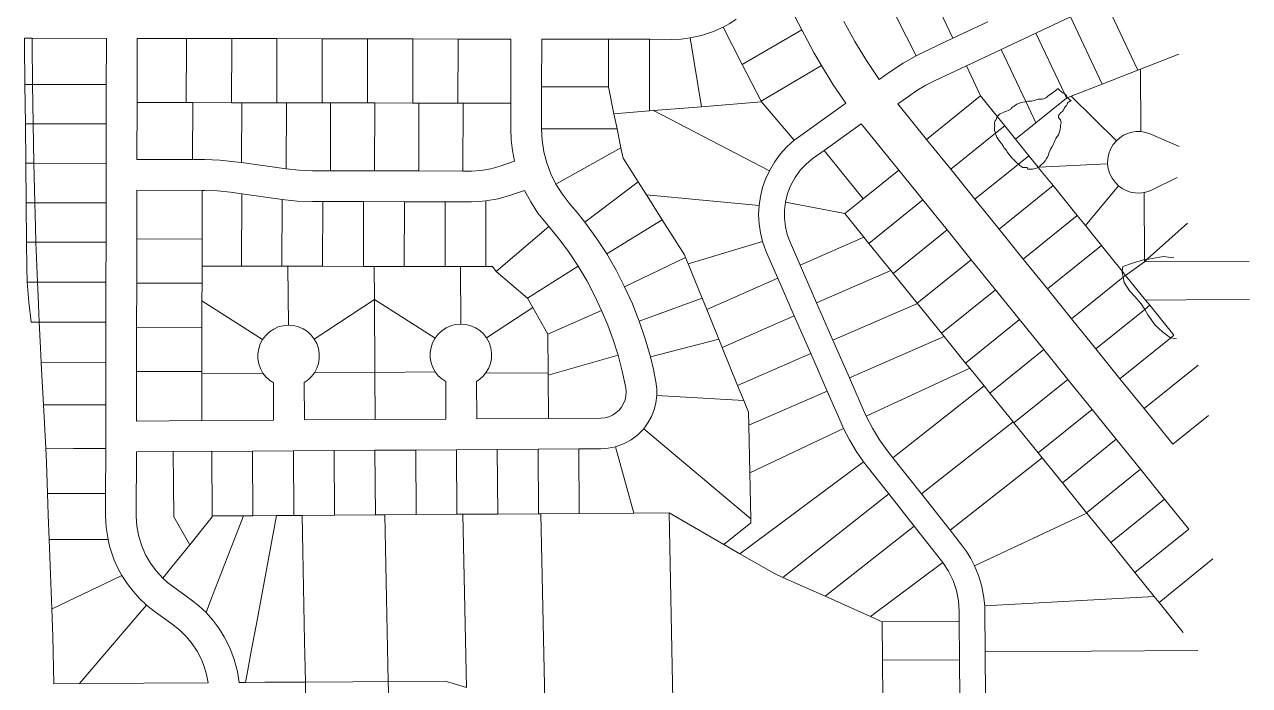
# Model space of a CAD drawing. Header units: feet. Extents: x 865220 to 2841409, y -2240498 to 948907.
# Drawn here: x 2838853 to 2841241, y 939499 to 940789 of the extents above; entities that cross this region are included whole.
import ezdxf

# ---------------------------------------------------------------- set-up
doc = ezdxf.new("R2010")
doc.units = ezdxf.units.FT
doc.header["$LTSCALE"] = 0.015
doc.header["$MEASUREMENT"] = 0
doc.layers.add('Dakota County Parcels', color=7, linetype='Continuous')

msp = doc.modelspace()

# ---------------------------------------------------------------- linework, layer by layer
at = {"layer": 'Dakota County Parcels', "lineweight": 5}
for p, q in [((2840606.4, 940881.5), (2840663, 940761.6)), ((2840326.6, 940859), (2840368.6, 940778.1)), ((2840591.6, 940727.7), (2840533.9, 940840.4)), ((2840824.9, 940771.7), (2840892.1, 940803.4)), ((2840892.1, 940803.4), (2840954, 940672.2)), ((2840972.2, 940808), (2841023.5, 940699.3)), ((2840215, 940783.4), (2840252.2, 940710.8)), ((2840252.2, 940710.8), (2840368.6, 940778.1)), ((2840368.6, 940778.1), (2840379.4, 940757.4)), ((2840663, 940761.6), (2840730.9, 940793.7)), ((2838868.5, 940761.7), (2838853.5, 940761.7)), ((2838868.5, 940761.7), (2839013.1, 940761.4)), ((2839073.1, 940761.3), (2839169.1, 940761.2)), ((2839169.1, 940761.2), (2839257.3, 940761)), ((2839257.3, 940761), (2839345.6, 940760.9)), ((2839345.6, 940760.9), (2839433.8, 940760.7)), ((2839433.8, 940760.7), (2839522.1, 940760.5)), ((2839522.1, 940760.5), (2839610.3, 940760.4)), ((2839610.3, 940760.4), (2839698.6, 940760.2)), ((2839698.6, 940760.2), (2839801.5, 940760)), ((2839991.5, 940666.7), (2839991.7, 940759.7)), ((2839991.7, 940759.7), (2840071.7, 940759.6)), ((2840071.4, 940620), (2840071.7, 940759.6)), ((2840071.7, 940759.6), (2840115.4, 940759.5)), ((2840151.1, 940762.4), (2840173.2, 940628.1)), ((2840603, 940733.3), (2840663, 940761.6)), ((2840757.1, 940739.7), (2840824.9, 940771.7)), ((2840591.6, 940727.7), (2840603, 940733.3)), ((2840689.2, 940707.7), (2840757.1, 940739.7)), ((2841028.4, 940701.3), (2841103.3, 940730.5)), ((2840252.2, 940710.8), (2840289.7, 940637.5)), ((2840406.6, 940708.4), (2840289, 940638.9)), ((2840628.6, 940679.1), (2840689.2, 940707.7)), ((2840689.2, 940707.7), (2840716.8, 940649.3)), ((2840519.4, 940681.5), (2840541.3, 940697.1)), ((2840954, 940672.2), (2841023.5, 940699.3)), ((2841023.5, 940699.3), (2841028.4, 940701.3)), ((2841029.2, 940579.7), (2841028.4, 940701.3)), ((2838854.4, 940671.7), (2838869.4, 940671.7)), ((2838855.2, 940594.8), (2838854.4, 940671.7)), ((2838869.4, 940671.7), (2839012.9, 940671.4)), ((2838869.8, 940634.2), (2838869.4, 940671.7)), ((2839012.8, 940594.5), (2839012.9, 940671.4)), ((2839861.2, 940585.1), (2839861.4, 940666.9)), ((2839861.4, 940666.9), (2839991.5, 940666.7)), ((2839991.5, 940666.7), (2840002.3, 940614.4)), ((2840893.2, 940648.5), (2840954, 940672.2)), ((2838870.3, 940594.8), (2838869.8, 940634.2)), ((2839072.7, 940525.4), (2839072.9, 940636.3)), ((2839072.9, 940636.3), (2839168.9, 940636.2)), ((2839168.9, 940636.2), (2839181.4, 940636.2)), ((2839181.2, 940525.2), (2839181.4, 940636.2)), ((2839181.4, 940636.2), (2839257.1, 940636)), ((2839257.1, 940636), (2839276.8, 940636)), ((2839276.5, 940519.1), (2839276.8, 940636)), ((2839276.8, 940636), (2839345.4, 940635.9)), ((2839345.4, 940635.9), (2839363.9, 940635.8)), ((2839363.7, 940506.9), (2839363.9, 940635.8)), ((2839363.9, 940635.8), (2839433.6, 940635.7)), ((2839433.6, 940635.7), (2839450, 940635.7)), ((2839449.8, 940503.2), (2839450, 940635.7)), ((2839450, 940635.7), (2839521.8, 940635.6)), ((2839521.8, 940635.6), (2839536.1, 940635.5)), ((2839535.9, 940503), (2839536.1, 940635.5)), ((2839536.1, 940635.5), (2839610.1, 940635.4)), ((2839610.1, 940635.4), (2839622.2, 940635.4)), ((2839622, 940502.9), (2839622.2, 940635.4)), ((2839622.2, 940635.4), (2839698.3, 940635.2)), ((2839698.3, 940635.2), (2839708.3, 940635.2)), ((2839708.1, 940502.7), (2839708.3, 940635.2)), ((2839708.3, 940635.2), (2839801.3, 940635.1)), ((2839801.2, 940585.2), (2839801.3, 940635.1)), ((2840173.2, 940628.1), (2840289.7, 940637.5)), ((2840289.7, 940637.5), (2840289, 940638.9)), ((2840289.7, 940637.5), (2840353.8, 940562.7)), ((2840361.8, 940568.7), (2840454.4, 940634.9)), ((2840555.8, 940633.8), (2840576.2, 940648.3)), ((2840716.8, 940649.3), (2840611.7, 940564.5)), ((2840824.6, 940596.6), (2840884.6, 940645.1)), ((2840981.7, 940561.8), (2840893.2, 940648.5)), ((2840002.3, 940614.4), (2840071.4, 940620)), ((2840002.3, 940614.4), (2840008.3, 940584.9)), ((2840071.4, 940620), (2840079.2, 940620.6)), ((2840079.2, 940620.6), (2840173.2, 940628.1)), ((2840305.2, 940503.4), (2840079.2, 940620.6)), ((2840555.8, 940633.8), (2840611.7, 940564.5)), ((2838855.2, 940594.8), (2838870.3, 940594.8)), ((2838856, 940517.9), (2838855.2, 940594.8)), ((2838870.3, 940594.8), (2839012.8, 940594.5)), ((2838871.6, 940517.9), (2838870.3, 940594.8)), ((2839012.7, 940517.6), (2839012.8, 940594.5)), ((2840411.9, 940543.1), (2840484.4, 940595)), ((2840490.7, 940587.1), (2840484.4, 940595)), ((2840557.3, 940504.7), (2840490.7, 940587.1)), ((2840785.1, 940564.7), (2840763.9, 940591)), ((2840785.1, 940564.7), (2840824.6, 940596.6)), ((2839861.2, 940585.1), (2840008.3, 940584.9)), ((2840008.3, 940584.9), (2840015.9, 940548.2)), ((2840353.8, 940562.7), (2840361.8, 940568.7)), ((2840611.7, 940564.5), (2840658.9, 940506.2)), ((2840811, 940532.6), (2840785.1, 940564.7)), ((2841048.6, 940574.8), (2841104.3, 940550.3)), ((2839889.2, 940477.4), (2840015.9, 940548.2)), ((2840015.9, 940548.2), (2840020, 940528.1)), ((2840390.9, 940528.1), (2840411.9, 940543.1)), ((2840488, 940448.8), (2840411.9, 940543.1)), ((2838856.8, 940441), (2838856, 940517.9)), ((2838856, 940517.9), (2838871.6, 940517.9)), ((2838871.6, 940517.9), (2838873.4, 940441)), ((2838871.6, 940517.9), (2839012.7, 940517.6)), ((2839012.5, 940440.7), (2839012.7, 940517.6)), ((2839072.7, 940525.4), (2839181.2, 940525.2)), ((2839181.2, 940525.2), (2839204.5, 940525.1)), ((2839263.7, 940520.9), (2839276.5, 940519.1)), ((2839276.5, 940519.1), (2839363.7, 940506.9)), ((2839780.8, 940512.1), (2839808.4, 940521.7)), ((2840020, 940528.1), (2840049.4, 940481.7)), ((2840829.1, 940510.2), (2840811, 940532.6)), ((2839414.6, 940503.3), (2839449.8, 940503.2)), ((2839449.8, 940503.2), (2839535.9, 940503)), ((2839535.9, 940503), (2839622, 940502.9)), ((2839622, 940502.9), (2839708.1, 940502.7)), ((2839708.1, 940502.7), (2839724.8, 940502.7)), ((2840557.3, 940504.7), (2840488, 940448.8)), ((2840604.4, 940446.3), (2840557.3, 940504.7)), ((2840658.9, 940506.2), (2840706, 940447.8)), ((2840049.4, 940481.7), (2839945.9, 940402.8)), ((2840049.4, 940481.7), (2840065.5, 940456.4)), ((2840753.1, 940389.5), (2840858.1, 940474.3)), ((2840905.2, 940416), (2840858.1, 940474.3)), ((2840986, 940473.8), (2840921.1, 940396.3)), ((2841051.1, 940466.1), (2841100, 940490.3)), ((2839072.4, 940370.4), (2839072.6, 940465.4)), ((2839072.6, 940465.4), (2839199.8, 940465.1)), ((2839199.6, 940370.2), (2839199.8, 940465.1)), ((2839199.8, 940465.1), (2839204.4, 940465.1)), ((2839255.3, 940461.5), (2839276.8, 940458.5)), ((2839276.5, 940317.3), (2839276.8, 940458.5)), ((2839276.8, 940458.5), (2839355.4, 940447.5)), ((2839355.1, 940317.1), (2839355.4, 940447.5)), ((2839414.5, 940443.3), (2839434.8, 940443.2)), ((2839434.6, 940317), (2839434.8, 940443.2)), ((2839434.8, 940443.2), (2839514.3, 940443.1)), ((2839514.1, 940316.9), (2839514.3, 940443.1)), ((2839514.3, 940443.1), (2839593.8, 940443)), ((2839752.6, 940316.4), (2839752.8, 940444.4)), ((2839800.5, 940455.5), (2839828.1, 940465)), ((2840285.2, 940435.6), (2840065.5, 940456.4)), ((2840065.5, 940456.4), (2840096.6, 940407.4)), ((2840488, 940448.8), (2840452.2, 940419.9)), ((2840499.4, 940361.5), (2840604.4, 940446.3)), ((2840651.5, 940388), (2840604.4, 940446.3)), ((2840706, 940447.8), (2840753.1, 940389.5)), ((2838857.6, 940364.1), (2838856.8, 940441)), ((2838856.8, 940441), (2838873.4, 940441)), ((2838873.4, 940441), (2838874.8, 940393.7)), ((2838873.4, 940441), (2839012.5, 940440.7)), ((2839012.4, 940363.8), (2839012.5, 940440.7)), ((2839593.6, 940316.7), (2839593.8, 940443)), ((2839593.8, 940443), (2839673.3, 940442.8)), ((2839673.1, 940316.6), (2839673.3, 940442.8)), ((2839673.3, 940442.8), (2839724.7, 940442.7)), ((2840452.2, 940419.9), (2840336.6, 940442.2)), ((2840452.2, 940419.9), (2840489.6, 940373.6)), ((2839875.7, 940394.3), (2839870.1, 940400.8)), ((2839988.2, 940341), (2840096.6, 940407.4)), ((2840096.6, 940407.4), (2840139.8, 940339.4)), ((2840800.2, 940331.2), (2840905.2, 940416)), ((2840921.1, 940396.3), (2840905.2, 940416)), ((2840952.3, 940357.6), (2840921.1, 940396.3)), ((2838874.8, 940393.7), (2838875.8, 940364)), ((2839773, 940307), (2839875.7, 940394.3)), ((2840365.2, 940319.3), (2840489.6, 940373.6)), ((2840489.6, 940373.6), (2840499.4, 940361.5)), ((2840546.5, 940303.2), (2840651.5, 940388)), ((2840698.6, 940329.6), (2840651.5, 940388)), ((2840753.1, 940389.5), (2840800.2, 940331.2)), ((2838858.1, 940314.9), (2838857.6, 940364.1)), ((2838857.6, 940364.1), (2838875.8, 940364)), ((2838875.8, 940364), (2839012.4, 940363.8)), ((2838878.7, 940286), (2838875.8, 940364)), ((2839012.3, 940285.8), (2839012.4, 940363.8)), ((2839072.4, 940370.4), (2839199.6, 940370.2)), ((2839199.6, 940370.2), (2839199.5, 940317.4)), ((2840292.1, 940365.2), (2840146.9, 940322)), ((2840365.2, 940319.3), (2840345.7, 940364)), ((2840499.4, 940361.5), (2840541.7, 940309.1)), ((2840847.3, 940272.8), (2840952.3, 940357.6)), ((2840023.2, 940277), (2840141.8, 940334.4)), ((2840139.8, 940339.4), (2840141.8, 940334.4)), ((2840141.8, 940334.4), (2840146.9, 940322)), ((2840321.9, 940293.6), (2840299.9, 940344)), ((2840593.6, 940244.8), (2840698.6, 940329.6)), ((2840745.7, 940271.3), (2840698.6, 940329.6)), ((2840800.2, 940331.2), (2840847.3, 940272.8)), ((2841036.3, 940325.9), (2840999.4, 940299.3)), ((2841044.2, 940331), (2841072.7, 940336.2)), ((2841072.7, 940336.2), (2841093.5, 940333.2)), ((2838858.9, 940286.1), (2838858.1, 940314.9)), ((2839199.5, 940317.4), (2839276.5, 940317.3)), ((2839199.5, 940283.9), (2839199.5, 940317.4)), ((2839276.5, 940317.3), (2839355.1, 940317.1)), ((2839355.1, 940317.1), (2839367, 940317.1)), ((2839367, 940317.1), (2839434.6, 940317)), ((2839367.8, 940202.1), (2839367, 940317.1)), ((2839434.6, 940317), (2839514.1, 940316.9)), ((2839514.1, 940316.9), (2839535, 940316.8)), ((2839535, 940316.8), (2839593.6, 940316.7)), ((2839535.4, 940252.1), (2839535, 940316.8)), ((2839593.6, 940316.7), (2839673.1, 940316.6)), ((2839673.1, 940316.6), (2839703, 940316.5)), ((2839703, 940316.5), (2839752.6, 940316.4)), ((2839703.7, 940204.3), (2839703, 940316.5)), ((2839752.6, 940316.4), (2839765.7, 940316.4)), ((2839765.7, 940316.4), (2839773, 940307)), ((2839773, 940307), (2839834.1, 940255)), ((2839834.1, 940255), (2839932.5, 940317)), ((2840146.9, 940322), (2840174.2, 940254.8)), ((2840397.2, 940246), (2840365.2, 940319.3)), ((2840397.2, 940246), (2840541.7, 940309.1)), ((2840541.7, 940309.1), (2840546.5, 940303.2)), ((2840546.5, 940303.2), (2840593.6, 940244.8)), ((2840994.5, 940316.9), (2841013.2, 940323.4)), ((2838858.9, 940286.1), (2838878.7, 940286)), ((2838878.7, 940286), (2839012.3, 940285.8)), ((2838879.8, 940258.7), (2838878.7, 940286)), ((2839012.3, 940285.8), (2839012.1, 940207.8)), ((2839072.1, 940198.1), (2839072.2, 940284.1)), ((2839072.2, 940284.1), (2839199.5, 940283.9)), ((2839199.4, 940249.9), (2839199.5, 940283.9)), ((2840321.9, 940293.6), (2840183.1, 940233)), ((2840353.9, 940220.3), (2840321.9, 940293.6)), ((2841006.9, 940268.9), (2840997.1, 940285.3)), ((2841038.5, 940251), (2840999.4, 940299.3)), ((2838882.1, 940208), (2838879.8, 940258.7)), ((2839418.3, 940175), (2839535.4, 940252.1)), ((2839536.3, 940110.2), (2839535.4, 940252.1)), ((2839535.4, 940252.1), (2839653.6, 940176.6)), ((2839834.1, 940255), (2839844.4, 940236.6)), ((2840051.7, 940209.8), (2840174.2, 940254.8)), ((2840174.2, 940254.8), (2840183.1, 940233)), ((2840640.7, 940186.5), (2840745.7, 940271.3)), ((2840792.8, 940213), (2840745.7, 940271.3)), ((2840847.3, 940272.8), (2840894.4, 940214.5)), ((2841017.3, 940258), (2841006.9, 940268.9)), ((2841030.1, 940244.1), (2841017.3, 940258)), ((2839199.3, 940197.9), (2839199.4, 940249.9)), ((2839199.4, 940249.9), (2839317.6, 940174.4)), ((2839754.2, 940177.3), (2839844.4, 940236.6)), ((2839844.4, 940236.6), (2839873.8, 940184.4)), ((2839873.8, 940184.4), (2839978.4, 940231)), ((2840183.1, 940233), (2840206.8, 940174.7)), ((2840429.2, 940172.7), (2840397.2, 940246)), ((2840429.2, 940172.7), (2840593.8, 940244.5)), ((2840593.6, 940244.8), (2840593.8, 940244.5)), ((2840593.8, 940244.5), (2840640.7, 940186.5)), ((2841046.6, 940240.9), (2841038.5, 940251)), ((2841093.7, 940182.6), (2841046.6, 940240.9)), ((2838866.7, 940208.1), (2838882.1, 940208)), ((2838884.7, 940157.8), (2838882.1, 940208)), ((2838882.1, 940208), (2839012.1, 940207.8)), ((2839012.1, 940207.8), (2839012, 940128.9)), ((2840353.9, 940220.3), (2840213.2, 940158.9)), ((2840385.9, 940147), (2840353.9, 940220.3)), ((2840687.8, 940128.1), (2840792.8, 940213)), ((2840839.9, 940154.6), (2840792.8, 940213)), ((2840894.4, 940214.5), (2840941.5, 940156.1)), ((2841057.5, 940202.4), (2841043, 940222.6)), ((2839071.9, 940112.1), (2839072.1, 940198.1)), ((2839072.1, 940198.1), (2839199.3, 940197.9)), ((2839199.2, 940111.9), (2839199.3, 940197.9)), ((2839873.8, 940184.4), (2839874.3, 940109.4)), ((2840640.7, 940186.5), (2840645.9, 940180)), ((2841071.5, 940189.1), (2841057.5, 940202.4)), ((2841087.3, 940177.7), (2841071.5, 940189.1)), ((2838884.7, 940157.8), (2838886.2, 940129.1)), ((2840073.4, 940140.2), (2840206.8, 940174.7)), ((2840206.8, 940174.7), (2840213.2, 940158.9)), ((2840213.2, 940158.9), (2840243.4, 940084.7)), ((2840461.2, 940099.4), (2840429.2, 940172.7)), ((2840461.2, 940099.4), (2840645.9, 940180)), ((2840645.9, 940180), (2840687.8, 940128.1)), ((2839874.4, 940104.4), (2840010.3, 940143.7)), ((2840385.9, 940147), (2840243.4, 940084.7)), ((2840417.9, 940073.7), (2840385.9, 940147)), ((2840734.9, 940069.8), (2840839.9, 940154.6)), ((2840887.1, 940096.3), (2840839.9, 940154.6)), ((2840941.5, 940156.1), (2840988.6, 940097.8)), ((2838886.2, 940129.1), (2838886.9, 940115.6)), ((2839012, 940128.9), (2838886.2, 940129.1)), ((2838886.9, 940115.6), (2838890.4, 940047.1)), ((2839012, 940128.9), (2839011.8, 940046.9)), ((2839071.8, 940015.1), (2839071.9, 940112.1)), ((2839071.9, 940112.1), (2839199.2, 940111.9)), ((2839199.2, 940107.9), (2839199.2, 940111.9)), ((2839199.2, 940107.9), (2839318.3, 940108.7)), ((2839418.5, 940109.4), (2839536.3, 940110.2)), ((2839536.3, 940110.2), (2839654.2, 940111)), ((2839537, 940018.2), (2839536.3, 940110.2)), ((2839752.3, 940108.5), (2839874.3, 940109.4)), ((2839874.3, 940109.4), (2839874.4, 940104.4)), ((2840494, 940024.6), (2840695.7, 940118.3)), ((2840687.8, 940128.1), (2840695.7, 940118.3)), ((2840695.7, 940118.3), (2840723.8, 940083.6)), ((2841035.8, 940039.4), (2841140.8, 940124.2)), ((2839199, 940016), (2839199.2, 940107.9)), ((2839339, 940016.9), (2839338.5, 940089.9)), ((2839399, 940017.3), (2839398.5, 940090.3)), ((2839674.9, 940019.1), (2839674.5, 940092.1)), ((2839734.9, 940019.5), (2839734.4, 940092.5)), ((2839874.4, 940104.4), (2839874.9, 940020.4)), ((2840490.7, 940031.8), (2840461.2, 940099.4)), ((2840782, 940011.5), (2840887.1, 940096.3)), ((2840934.2, 940037.9), (2840887.1, 940096.3)), ((2840988.6, 940097.8), (2841035.8, 940039.4)), ((2840086, 940065), (2840255.3, 940055.5)), ((2840243.4, 940084.7), (2840255.3, 940055.5)), ((2840417.9, 940073.7), (2840265.2, 940007)), ((2840444.9, 940011.8), (2840417.9, 940073.7)), ((2840546.2, 939943.6), (2840723.8, 940083.6)), ((2840723.8, 940083.6), (2840734.9, 940069.8)), ((2840734.9, 940069.8), (2840780.3, 940013.6)), ((2838890.4, 940047.1), (2838894.9, 939962.1)), ((2839011.8, 940046.9), (2839011.7, 939961.9)), ((2840255.3, 940055.5), (2840264.7, 940032.3)), ((2840829.1, 939953.1), (2840934.2, 940037.9)), ((2840981.3, 939979.6), (2840934.2, 940037.9)), ((2841035.8, 940039.4), (2841091.7, 939970.2)), ((2839071.8, 940015.1), (2839199, 940016)), ((2839199, 940016), (2839339, 940016.9)), ((2839399, 940017.3), (2839537, 940018.2)), ((2839537, 940018.2), (2839674.9, 940019.1)), ((2839734.9, 940019.5), (2839874.9, 940020.4)), ((2839874.9, 940020.4), (2839976.6, 940021.1)), ((2840264.7, 940032.3), (2840265.2, 940007)), ((2840494, 940024.6), (2840490.7, 940031.8)), ((2840601.9, 939873), (2840780.3, 940013.6)), ((2840780.3, 940013.6), (2840782, 940011.5)), ((2841091.7, 939970.2), (2841160.9, 940026.1)), ((2840060.3, 940000.2), (2840269, 939824.3)), ((2840265.2, 940007), (2840267.1, 939914.5)), ((2840449.8, 940001), (2840267.1, 939914.5)), ((2840449.8, 940001), (2840444.9, 940011.8)), ((2840782, 940011.5), (2840829.1, 939953.1)), ((2840876.3, 939894.8), (2840981.3, 939979.6)), ((2841028.4, 939921.2), (2840981.3, 939979.6)), ((2838894.9, 939962.1), (2838895.6, 939948.5)), ((2838896.1, 939934.2), (2838895.6, 939948.5)), ((2839011.7, 939954.7), (2839011.5, 939873.9)), ((2839011.7, 939961.9), (2839011.7, 939954.7)), ((2839071.7, 939955.1), (2839071.4, 939831)), ((2839143.5, 939955.6), (2839071.7, 939955.1)), ((2839071.7, 939955.1), (2839071.7, 939955.1)), ((2839298, 939956.6), (2839143.5, 939955.6)), ((2839144.4, 939828.1), (2839143.5, 939955.6)), ((2839218.5, 939956.1), (2839219.3, 939830.1)), ((2839298, 939956.6), (2839377.5, 939957.1)), ((2839298.8, 939830.6), (2839298, 939956.6)), ((2839377.5, 939957.1), (2839457, 939957.7)), ((2839378.3, 939831.2), (2839377.5, 939957.1)), ((2839457, 939957.7), (2839536.5, 939958.2)), ((2839457.8, 939831.7), (2839457, 939957.7)), ((2839536.5, 939958.2), (2839616, 939958.7)), ((2839537.3, 939832.2), (2839536.5, 939958.2)), ((2839616, 939958.7), (2839695.5, 939959.3)), ((2839616.8, 939832.7), (2839616, 939958.7)), ((2839695.5, 939959.3), (2839774.9, 939959.8)), ((2839696.3, 939833.3), (2839695.5, 939959.3)), ((2839774.9, 939959.8), (2839854.4, 939960.3)), ((2839775.8, 939833.8), (2839774.9, 939959.8)), ((2839854.4, 939960.3), (2839933.9, 939960.8)), ((2839855.3, 939834.3), (2839854.4, 939960.3)), ((2839933.9, 939960.8), (2839977, 939961.1)), ((2839934.8, 939834.8), (2839933.9, 939960.8)), ((2840005.5, 939965.1), (2840041.3, 939835.5)), ((2840546.2, 939943.6), (2840535.1, 939957.7)), ((2840601.9, 939873), (2840546.2, 939943.6)), ((2840657.6, 939802.3), (2840836.8, 939943.6)), ((2840829.1, 939953.1), (2840836.8, 939943.6)), ((2840836.8, 939943.6), (2840876.3, 939894.8)), ((2838898.3, 939874.1), (2838896.1, 939934.2)), ((2840489, 939935.7), (2840247.6, 939756.5)), ((2840495.9, 939926.7), (2840489, 939935.7)), ((2840538.1, 939873.2), (2840495.9, 939926.7)), ((2840923.4, 939836.4), (2841028.4, 939921.2)), ((2841075.5, 939862.9), (2841028.4, 939921.2)), ((2840267.1, 939914.5), (2840269, 939824.3)), ((2840876.3, 939894.8), (2840923.4, 939836.4)), ((2838899.9, 939832.2), (2838898.3, 939874.1)), ((2840331.5, 939710.4), (2840538.1, 939873.2)), ((2840587.6, 939810.4), (2840538.1, 939873.2)), ((2840657.6, 939802.3), (2840601.9, 939873)), ((2840970.5, 939778.1), (2841075.5, 939862.9)), ((2841122.6, 939804.5), (2841075.5, 939862.9)), ((2838901.6, 939784.1), (2838899.9, 939832.2)), ((2839144.4, 939828.1), (2839175.5, 939774)), ((2839219.4, 939828.6), (2839175.5, 939774)), ((2839219.3, 939830.1), (2839219.4, 939828.6)), ((2839280.6, 939830.5), (2839298.8, 939830.6)), ((2839344.4, 939830.9), (2839378.3, 939831.2)), ((2839378.3, 939831.2), (2839394.4, 939831.3)), ((2839394.4, 939831.3), (2839457.8, 939831.7)), ((2839399.3, 939585.6), (2839394.4, 939831.3)), ((2839457.8, 939831.7), (2839537.3, 939832.2)), ((2839537.3, 939832.2), (2839556, 939832.3)), ((2839556, 939832.3), (2839616.8, 939832.7)), ((2839561.9, 939539.6), (2839556, 939832.3)), ((2839616.8, 939832.7), (2839696.3, 939833.3)), ((2839696.3, 939833.3), (2839708, 939833.4)), ((2839708, 939833.4), (2839775.8, 939833.8)), ((2839714.7, 939495.9), (2839708, 939833.4)), ((2839775.8, 939833.8), (2839855.3, 939834.3)), ((2839855.3, 939834.3), (2839860.1, 939834.4)), ((2839860.1, 939834.4), (2839934.8, 939834.8)), ((2839867.4, 939469.4), (2839860.1, 939834.4)), ((2839934.8, 939834.8), (2840041.3, 939835.5)), ((2840041.3, 939835.5), (2840109.9, 939836)), ((2840117.4, 939471), (2840109.9, 939836)), ((2840109.9, 939836), (2840216.7, 939774.3)), ((2840269, 939824.3), (2840269.2, 939816.5)), ((2840705.3, 939732.9), (2840924.2, 939835.4)), ((2840923.4, 939836.4), (2840924.2, 939835.4)), ((2840924.2, 939835.4), (2840970.5, 939778.1)), ((2840269.2, 939816.5), (2840216.8, 939774.3)), ((2840414, 939673.5), (2840587.6, 939810.4)), ((2840640.8, 939742.9), (2840587.6, 939810.4)), ((2840680, 939773.9), (2840657.6, 939802.3)), ((2841017.6, 939719.7), (2841122.6, 939804.5)), ((2838906.6, 939648.8), (2838901.6, 939784.1)), ((2840970.5, 939778.1), (2841017.6, 939719.7)), ((2840216.8, 939774.3), (2840216.7, 939774.3)), ((2840247.6, 939756.5), (2840216.8, 939774.3)), ((2840313.7, 939718.3), (2840247.6, 939756.5)), ((2840502.2, 939634.2), (2840643.6, 939739.2)), ((2840643.6, 939739.2), (2840640.8, 939742.9)), ((2841064.7, 939661.4), (2841169.7, 939746.2)), ((2840331.5, 939710.4), (2840313.7, 939718.3)), ((2840414, 939673.5), (2840331.5, 939710.4)), ((2841017.6, 939719.7), (2841055.4, 939672.9)), ((2839141.7, 939693.1), (2839178.2, 939666.6)), ((2839106.5, 939644.5), (2839091.4, 939656.4)), ((2840502.2, 939634.2), (2840414, 939673.5)), ((2840724.9, 939655.1), (2841055.4, 939672.9)), ((2840725.2, 939645), (2840724.9, 939655.1)), ((2841055.4, 939672.9), (2841064.7, 939661.4)), ((2841064.7, 939661.4), (2841111.8, 939603)), ((2839106.5, 939644.5), (2839143, 939618)), ((2840525.4, 939623.8), (2840502.2, 939634.2)), ((2840675.2, 939644.7), (2840675.3, 939624.7)), ((2840725.6, 939565.1), (2840725.2, 939645)), ((2839305.5, 939620), (2839296.2, 939569.5)), ((2840525.4, 939623.8), (2840675.3, 939624.7)), ((2840525.9, 939548.8), (2840525.4, 939623.8)), ((2840675.3, 939624.7), (2840675.7, 939549.7)), ((2838908.6, 939594.8), (2838910.6, 939503)), ((2839400.4, 939533.3), (2839399.3, 939585.6)), ((2839296.2, 939569.5), (2839286.9, 939519.2)), ((2840725.6, 939565.1), (2841140.5, 939567.5)), ((2840726.2, 939475.1), (2840725.6, 939565.1)), ((2839561.9, 939539.6), (2839562.5, 939507.3)), ((2840675.7, 939549.7), (2840525.9, 939548.8)), ((2840525.9, 939548.8), (2840526.3, 939473.7)), ((2840675.7, 939549.7), (2840676.2, 939474.7)), ((2839268.5, 939527.1), (2839271.9, 939505.4)), ((2839286.9, 939519.2), (2839284.4, 939505.5)), ((2839400.4, 939533.3), (2839400.9, 939506.3)), ((2838960.6, 939503.4), (2838910.6, 939503)), ((2839211.5, 939505), (2838960.6, 939503.4)), ((2839284.4, 939505.5), (2839271.9, 939505.4)), ((2839321.9, 939505.8), (2839284.4, 939505.5)), ((2839400.9, 939506.3), (2839321.9, 939505.8)), ((2839400.9, 939506.3), (2839401.4, 939481)), ((2839673.3, 939508.1), (2839562.5, 939507.3)), ((2839688.7, 939503.7), (2839673.3, 939508.1)), ((2839688.7, 939503.7), (2839714.7, 939495.9))]:
    msp.add_line(p, q, dxfattribs=at)
for points in [[(2840151.1, 940762.4), (2840173.1, 940767.2), (2840194.5, 940774.2), (2840215, 940783.4)], [(2840215, 940783.4), (2840228.2, 940790.7), (2840240.8, 940798.9)], [(2840519.4, 940681.5), (2840494.6, 940718), (2840471.6, 940755.6), (2840450.4, 940794.3)], [(2838854.4, 940671.7), (2838853.6, 940750.4), (2838853.5, 940761.7)], [(2838869.4, 940671.7), (2838868.6, 940750.5), (2838868.5, 940761.7)], [(2839012.9, 940671.4), (2839013.1, 940751.6), (2839013.1, 940761.4)], [(2839072.9, 940636.3), (2839073.1, 940752), (2839073.1, 940761.3)], [(2839168.9, 940636.2), (2839169.1, 940752.7), (2839169.1, 940761.2)], [(2839257.1, 940636), (2839257.3, 940753.4), (2839257.3, 940761)], [(2839345.4, 940635.9), (2839345.6, 940754), (2839345.6, 940760.9)], [(2839433.6, 940635.7), (2839433.8, 940754.7), (2839433.8, 940760.7)], [(2839521.8, 940635.6), (2839522, 940755.4), (2839522.1, 940760.5)], [(2839610.1, 940635.4), (2839610.3, 940756), (2839610.3, 940760.4)], [(2839698.3, 940635.2), (2839698.6, 940756.7), (2839698.6, 940760.2)], [(2839801.3, 940635.1), (2839801.5, 940757.4), (2839801.5, 940760)], [(2839861.4, 940666.9), (2839861.5, 940757.9), (2839861.5, 940759.9)], [(2839861.5, 940759.9), (2839954.8, 940759.8), (2839991.7, 940759.7)], [(2840115.4, 940759.5), (2840133.3, 940760.2), (2840151.1, 940762.4)], [(2840406.6, 940708.4), (2840392.6, 940732.7), (2840379.4, 940757.4)], [(2840884.6, 940645.1), (2840881, 940652.7), (2840824.9, 940771.7)], [(2840757.1, 940739.7), (2840805, 940638.1), (2840824.6, 940596.6)], [(2840454.4, 940634.9), (2840429.7, 940671.1), (2840406.6, 940708.4)], [(2840541.3, 940697.1), (2840565.8, 940713.4), (2840591.6, 940727.7)], [(2840576.2, 940648.3), (2840593, 940659.6), (2840610.5, 940669.9), (2840628.6, 940679.1)], [(2840765.4, 940544.6), (2840764, 940546.4), (2840762.5, 940548.4), (2840761.7, 940550.3), (2840760.2, 940552.4), (2840759, 940554.7), (2840758.3, 940555.9), (2840756.4, 940558), (2840754.4, 940560.6), (2840752.9, 940562.5), (2840750.8, 940565.6), (2840748.9, 940568.5), (2840747, 940571.8), (2840746.1, 940575.2), (2840745.7, 940576.3), (2840745.1, 940578.7), (2840744.3, 940582.1), (2840744.2, 940584.3), (2840744.3, 940587.8), (2840744.7, 940591.2), (2840744.3, 940594), (2840744.2, 940597.3), (2840745.3, 940600.4), (2840747.1, 940603), (2840747.7, 940604.5), (2840748.9, 940606.9), (2840749.7, 940608.6), (2840749.8, 940608.9), (2840750.4, 940610.1), (2840751.7, 940611.8), (2840753.5, 940613.4), (2840756.1, 940614.8), (2840759.5, 940616.2), (2840763.8, 940618.1), (2840767.6, 940619.5), (2840770.8, 940621), (2840773.4, 940622.3), (2840775.7, 940623.6), (2840776.5, 940624.7), (2840778, 940626.7), (2840779.6, 940628.1), (2840782.2, 940629.4), (2840785.3, 940631.3), (2840787.9, 940632.9), (2840791.1, 940634.3), (2840796.3, 940636.4), (2840803.5, 940637.8), (2840805, 940638.1), (2840806.5, 940638.4), (2840809.3, 940639.2), (2840811.4, 940639.3), (2840813.7, 940639.2), (2840815.9, 940639.3), (2840818.6, 940639.8), (2840821.5, 940640.3), (2840823.6, 940641), (2840826.7, 940642.1), (2840829.1, 940642.7), (2840831.7, 940643), (2840834.2, 940642.8), (2840836.7, 940642.8), (2840839.3, 940643.5), (2840841.8, 940644.4), (2840844.4, 940645.8), (2840846.7, 940647.4), (2840848.1, 940648.8), (2840850.6, 940650.9), (2840853.1, 940652.7), (2840856.2, 940654.9), (2840859.5, 940657.3), (2840862.1, 940659.1), (2840865.1, 940661.4), (2840866.8, 940662.9), (2840868, 940663), (2840869.7, 940661.6), (2840870.7, 940660.6), (2840872.1, 940659.4), (2840873.8, 940657.7), (2840875.2, 940656.6), (2840877.4, 940655.4), (2840878.9, 940654.4), (2840880.3, 940653.1), (2840881, 940652.7), (2840882.5, 940651.8), (2840883.7, 940650.6), (2840884.5, 940649.8), (2840885, 940647.7), (2840886.4, 940645.8), (2840886.5, 940645.8), (2840888.1, 940644.2), (2840890.4, 940642.2), (2840891.8, 940641.1), (2840893.3, 940640.6), (2840892.8, 940639.3), (2840891.1, 940638.8), (2840889.3, 940637.9), (2840887.9, 940636.8), (2840886.4, 940635), (2840885.7, 940633.3), (2840884.1, 940630.3), (2840882.7, 940628.5), (2840880.4, 940625.7), (2840879.6, 940624), (2840878, 940621.2), (2840877.1, 940619.5)], [(2840763.9, 940591), (2840749.7, 940608.6), (2840716.8, 940649.3)], [(2840884.6, 940645.1), (2840886.4, 940645.8), (2840893.2, 940648.5)], [(2840877.1, 940619.5), (2840876.4, 940618.9), (2840874.4, 940617.4), (2840872.9, 940616.2), (2840871.9, 940615), (2840870.7, 940613.5), (2840869.5, 940611.8), (2840868.9, 940609.8), (2840869, 940607.1), (2840870, 940605.2), (2840871.3, 940603.9), (2840872.4, 940602.9), (2840873, 940602), (2840873.9, 940598), (2840873.2, 940594.4), (2840873, 940591.6), (2840872.7, 940587.5), (2840872.1, 940585.1), (2840871.8, 940583.4), (2840870.9, 940579.2), (2840870.4, 940577.1), (2840868.7, 940573.5), (2840867.4, 940571.6), (2840866, 940570.3), (2840863.5, 940566.2), (2840862.1, 940563.4), (2840860.5, 940559.1), (2840858.3, 940554.1), (2840856, 940549.5), (2840853.5, 940545.4), (2840851.9, 940542.2), (2840850.2, 940537.5), (2840849.2, 940534.3), (2840847.1, 940530.1), (2840845.3, 940526.9), (2840842.8, 940522.8), (2840840.6, 940519.8), (2840838.3, 940517.6), (2840836.4, 940516.3), (2840833.7, 940513.3), (2840830.5, 940510.3), (2840830.2, 940510.2), (2840829.4, 940509.8), (2840828.7, 940509.5), (2840825.6, 940508.4), (2840823.2, 940507.8), (2840818.2, 940506.2), (2840815.1, 940506.1), (2840808.9, 940506.1), (2840808.2, 940508.4), (2840806.8, 940509.5), (2840804.2, 940509.9), (2840801.7, 940509.6), (2840799.3, 940509.6), (2840796.2, 940511.8), (2840793.7, 940513.7), (2840791.2, 940516), (2840790.8, 940516.4), (2840789.1, 940517.7), (2840785.7, 940521), (2840782.9, 940523.6), (2840781.6, 940525.3), (2840779.2, 940526.8), (2840777.6, 940528.3), (2840774.6, 940532.1), (2840772.5, 940535.1), (2840770.1, 940538.4), (2840768.9, 940540.5), (2840768.1, 940541.4), (2840767.3, 940542.5), (2840765.4, 940544.6)], [(2840658.9, 940506.2), (2840745.7, 940576.3), (2840763.9, 940591)], [(2839801.2, 940585.2), (2839802, 940563.9), (2839804.4, 940542.7), (2839808.4, 940521.7)], [(2839861.2, 940585.1), (2839862.3, 940562.7), (2839865.7, 940540.4), (2839871.4, 940518.7), (2839879.2, 940497.6), (2839889.2, 940477.4)], [(2840305.2, 940503.4), (2840315, 940520), (2840326.4, 940535.6), (2840339.4, 940549.8), (2840353.8, 940562.7)], [(2840981.7, 940561.8), (2840988.2, 940567.6), (2840995.5, 940572.4), (2841003.4, 940576), (2841011.8, 940578.5), (2841020.4, 940579.7), (2841029.2, 940579.7)], [(2841029.2, 940579.7), (2841039.1, 940578), (2841048.6, 940574.8)], [(2840964.6, 940516.9), (2840964.9, 940526.8), (2840966.9, 940536.4), (2840970.4, 940545.7), (2840975.3, 940554.2), (2840981.7, 940561.8)], [(2839263.7, 940520.9), (2839234.2, 940524.1), (2839204.5, 940525.1)], [(2840336.6, 940442.2), (2840340.7, 940459), (2840347, 940475.2), (2840355.4, 940490.4), (2840365.6, 940504.5), (2840377.5, 940517.1), (2840390.9, 940528.1)], [(2840706, 940447.8), (2840790.8, 940516.4), (2840811, 940532.6)], [(2840964.6, 940516.9), (2840830.2, 940510.2), (2840829.1, 940510.2)], [(2840986, 940473.8), (2840979, 940480.8), (2840973.2, 940488.8), (2840968.8, 940497.6), (2840965.9, 940507.1), (2840964.6, 940516.9)], [(2839363.7, 940506.9), (2839389.1, 940504.2), (2839414.6, 940503.3)], [(2839724.8, 940502.7), (2839743.8, 940503.8), (2839762.5, 940506.9), (2839780.8, 940512.1)], [(2840285.2, 940435.6), (2840287.8, 940453.2), (2840292, 940470.4), (2840297.8, 940487.2), (2840305.2, 940503.4)], [(2840858.1, 940474.3), (2840829.4, 940509.8), (2840829.1, 940510.2)], [(2839889.2, 940477.4), (2839901.3, 940458.1), (2839915.3, 940440.2)], [(2841035.5, 940460.9), (2841026.7, 940459.9), (2841017.9, 940460.2), (2841009.3, 940461.8), (2841001, 940464.7), (2840993.2, 940468.7), (2840986, 940473.8)], [(2839255.3, 940461.5), (2839229.9, 940464.2), (2839204.4, 940465.1)], [(2839355.4, 940447.5), (2839384.9, 940444.3), (2839414.5, 940443.3)], [(2839724.7, 940442.7), (2839738.8, 940443.1), (2839752.8, 940444.4)], [(2839752.8, 940444.4), (2839777, 940448.7), (2839800.5, 940455.5)], [(2839828.1, 940465), (2839840.1, 940442.4), (2839854.2, 940420.9), (2839870.1, 940400.8)], [(2841035.5, 940460.9), (2841043.5, 940462.9), (2841051.1, 940466.1)], [(2841036.3, 940325.9), (2841036.2, 940330.1), (2841035.5, 940460.9)], [(2839945.9, 940402.8), (2839930.9, 940421.7), (2839915.3, 940440.2)], [(2840292.1, 940365.2), (2840287.9, 940382.5), (2840285.3, 940400.1), (2840284.4, 940417.8), (2840285.2, 940435.6)], [(2840345.7, 940364), (2840340.2, 940379), (2840336.5, 940394.5), (2840334.6, 940410.4), (2840334.6, 940426.3), (2840336.6, 940442.2)], [(2839988.2, 940341), (2839967.8, 940372.4), (2839945.9, 940402.8)], [(2841120.2, 940401.4), (2841041.6, 940330.7), (2841036.3, 940325.9)], [(2839932.5, 940317), (2839914.8, 940343.6), (2839895.9, 940369.4), (2839875.7, 940394.3)], [(2839072.2, 940284.1), (2839072.4, 940363.7), (2839072.4, 940370.4)], [(2840299.9, 940344), (2840295.7, 940354.5), (2840292.1, 940365.2)], [(2840999.4, 940299.3), (2840993, 940307.3), (2840952.3, 940357.6)], [(2840023.2, 940277), (2840006.5, 940309.4), (2839988.2, 940341)], [(2841013.2, 940323.4), (2841036.2, 940330.1), (2841036.4, 940330.2)], [(2841240.6, 940327.1), (2841108.4, 940326.4), (2841036.3, 940325.9)], [(2841036.4, 940330.2), (2841041.6, 940330.7), (2841044.2, 940331)], [(2839978.4, 940231), (2839964.5, 940260.3), (2839949.2, 940289), (2839932.5, 940317)], [(2840992.6, 940305.2), (2840993, 940307.3), (2840994.5, 940316.9)], [(2840997.1, 940285.3), (2840994.8, 940295.5), (2840992.6, 940305.2)], [(2838866.7, 940208.1), (2838861.8, 940247), (2838858.9, 940286.1)], [(2840051.7, 940209.8), (2840038.3, 940243.8), (2840023.2, 940277)], [(2840894.4, 940214.5), (2840994.8, 940295.5), (2840999.4, 940299.3)], [(2841241.1, 940252.1), (2841117.7, 940251.4), (2841038.5, 940251)], [(2840010.3, 940143.7), (2840001, 940173.3), (2839990.4, 940202.4), (2839978.4, 940231)], [(2840941.5, 940156.1), (2841036.8, 940233), (2841046.6, 940240.9)], [(2841043, 940222.6), (2841036.8, 940233), (2841030.1, 940244.1)], [(2839703.7, 940204.3), (2839693.8, 940203.4), (2839684.2, 940200.9), (2839675.1, 940196.8), (2839666.8, 940191.3), (2839659.6, 940184.5), (2839653.6, 940176.6)], [(2839754.2, 940177.3), (2839748.1, 940185.1), (2839740.7, 940191.8), (2839732.4, 940197.2), (2839723.3, 940201.1), (2839713.6, 940203.5), (2839703.7, 940204.3)], [(2840073.4, 940140.2), (2840063.4, 940175.3), (2840051.7, 940209.8)], [(2839367.8, 940202.1), (2839357.8, 940201.2), (2839348.2, 940198.7), (2839339.2, 940194.6), (2839330.9, 940189.1), (2839323.6, 940182.3), (2839317.6, 940174.4)], [(2839418.3, 940175), (2839412.1, 940182.9), (2839404.8, 940189.6), (2839396.4, 940195), (2839387.3, 940198.9), (2839377.7, 940201.3), (2839367.8, 940202.1)], [(2840988.6, 940097.8), (2841087.6, 940177.7), (2841093.7, 940182.6)], [(2839317.6, 940174.4), (2839313, 940165.6), (2839309.9, 940156.2), (2839308.3, 940146.4), (2839308.4, 940136.5), (2839310.2, 940126.7), (2839313.5, 940117.4), (2839318.3, 940108.7)], [(2839418.5, 940109.4), (2839423.2, 940118.1), (2839426.3, 940127.5), (2839427.9, 940137.3), (2839427.9, 940147.2), (2839426.3, 940157), (2839423, 940166.3), (2839418.3, 940175)], [(2839653.6, 940176.6), (2839648.9, 940167.8), (2839645.8, 940158.4), (2839644.3, 940148.6), (2839644.4, 940138.7), (2839646.1, 940129), (2839649.4, 940119.6), (2839654.2, 940111)], [(2839752.3, 940108.5), (2839757.7, 940117.4), (2839761.6, 940127.2), (2839763.7, 940137.4), (2839764, 940147.8), (2839762.5, 940158.2), (2839759.2, 940168.1), (2839754.2, 940177.3)], [(2841098.6, 940175.5), (2841087.6, 940177.7), (2841087.3, 940177.7)], [(2840025.4, 940080.3), (2840018.6, 940112.2), (2840010.3, 940143.7)], [(2840084.3, 940091.4), (2840079.3, 940115.9), (2840073.4, 940140.2)], [(2839318.3, 940108.7), (2839324, 940101.4), (2839330.8, 940095.1), (2839338.5, 940089.9)], [(2839398.5, 940090.3), (2839406.1, 940095.6), (2839412.8, 940102), (2839418.5, 940109.4)], [(2839654.2, 940111), (2839660, 940103.7), (2839666.8, 940097.3), (2839674.5, 940092.1)], [(2839734.4, 940092.5), (2839741.1, 940097.1), (2839747.1, 940102.4), (2839752.3, 940108.5)], [(2840086, 940065), (2840086, 940078.2), (2840084.3, 940091.4)], [(2839976.6, 940021.1), (2839984.5, 940021.8), (2839992.2, 940023.7), (2839999.5, 940026.8), (2840006.2, 940031.1), (2840012.2, 940036.3), (2840017.2, 940042.5), (2840021.2, 940049.3), (2840024.1, 940056.7), (2840025.8, 940064.5), (2840026.2, 940072.4), (2840025.4, 940080.3)], [(2840060.3, 940000.2), (2840068.7, 940011.6), (2840075.6, 940024), (2840080.8, 940037.2), (2840084.3, 940050.9), (2840086, 940065)], [(2839011.8, 940046.9), (2838909.9, 940047.1), (2838890.4, 940047.1)], [(2840535.1, 939957.7), (2840519.7, 939978.9), (2840506, 940001.3), (2840494, 940024.6)], [(2840005.5, 939965.1), (2840021, 939970.7), (2840035.6, 939978.5), (2840048.8, 939988.4), (2840060.3, 940000.2)], [(2840489, 939935.7), (2840474.5, 939956.6), (2840461.5, 939978.4), (2840449.8, 940001)], [(2839011.7, 939961.9), (2838949.3, 939962), (2838894.9, 939962.1)], [(2839977, 939961.1), (2839991.4, 939962.2), (2840005.5, 939965.1)], [(2839011.5, 939873.9), (2839005.1, 939873.9), (2838932, 939874), (2838899.2, 939874.1), (2838898.3, 939874.1)], [(2839011.5, 939873.9), (2839011.5, 939865.3), (2839011.4, 939831.1)], [(2839016.3, 939783.9), (2839012.6, 939807.4), (2839011.4, 939831.1)], [(2839123, 939708.8), (2839110.1, 939722.8), (2839098.9, 939738.1), (2839089.4, 939754.6), (2839081.9, 939772.1), (2839076.3, 939790.3), (2839072.7, 939809.9), (2839071.4, 939829.7), (2839071.4, 939831)], [(2839280.6, 939830.5), (2839280.6, 939830.5), (2839216.9, 939666.3)], [(2839280.6, 939830.5), (2839280.6, 939830.5), (2839219.3, 939830.1)], [(2839298.8, 939830.6), (2839344.4, 939830.9), (2839344.4, 939830.9)], [(2839344.4, 939830.9), (2839344.4, 939830.9), (2839305.5, 939620)], [(2839016.3, 939783.9), (2839000.4, 939783.9), (2838935.3, 939784), (2838903, 939784.1), (2838901.6, 939784.1)], [(2839043.3, 939713.9), (2839035.4, 939728.5), (2839028.5, 939743.7), (2839022.8, 939759.3), (2839019.2, 939771.5), (2839016.3, 939783.9)], [(2839175.5, 939774), (2839141.3, 939731.5), (2839123, 939708.8)], [(2840705.3, 939732.9), (2840698, 939747.2), (2840689.5, 939760.9), (2840680, 939773.9)], [(2840675.2, 939644.7), (2840673.8, 939664.9), (2840669.8, 939684.8), (2840663.4, 939704), (2840654.6, 939722.2), (2840643.6, 939739.2)], [(2840724.9, 939655.1), (2840722.8, 939675.2), (2840718.8, 939694.9), (2840713, 939714.2), (2840705.3, 939732.9)], [(2839043.3, 939713.9), (2839012.1, 939699.1), (2838907.3, 939649.1), (2838906.6, 939648.8)], [(2839091.4, 939656.4), (2839077.7, 939669.3), (2839065, 939683.2), (2839053.5, 939698.1), (2839043.3, 939713.9)], [(2839141.7, 939693.1), (2839132.1, 939700.6), (2839123, 939708.8), (2839123, 939708.8)], [(2838960.6, 939503.4), (2839078.3, 939641.1), (2839091.4, 939656.4)], [(2839178.2, 939666.6), (2839193.3, 939654.7), (2839207.3, 939641.6)], [(2839216.9, 939666.3), (2839207.3, 939641.6), (2839207.3, 939641.6)], [(2838908.6, 939594.8), (2838908.6, 939594.8), (2838906.6, 939648.8)], [(2839207.3, 939641.6), (2839220.5, 939626.9), (2839232.4, 939611.2), (2839242.9, 939594.5)], [(2839143, 939618), (2839156.7, 939607), (2839169.2, 939594.6), (2839180.3, 939580.9), (2839190, 939566.2), (2839197.5, 939551.8), (2839203.7, 939536.7), (2839208.3, 939521), (2839211.5, 939505)], [(2839242.9, 939594.5), (2839253.8, 939572.9), (2839262.3, 939550.4), (2839268.5, 939527.1)], [(2839562.5, 939507.3), (2839493.7, 939506.9), (2839400.9, 939506.3)], [(2839562.5, 939507.3), (2839562.9, 939487.3), (2839563.3, 939467.4)]]:
    msp.add_lwpolyline(points, dxfattribs=at)

doc.saveas('drawing.dxf')
